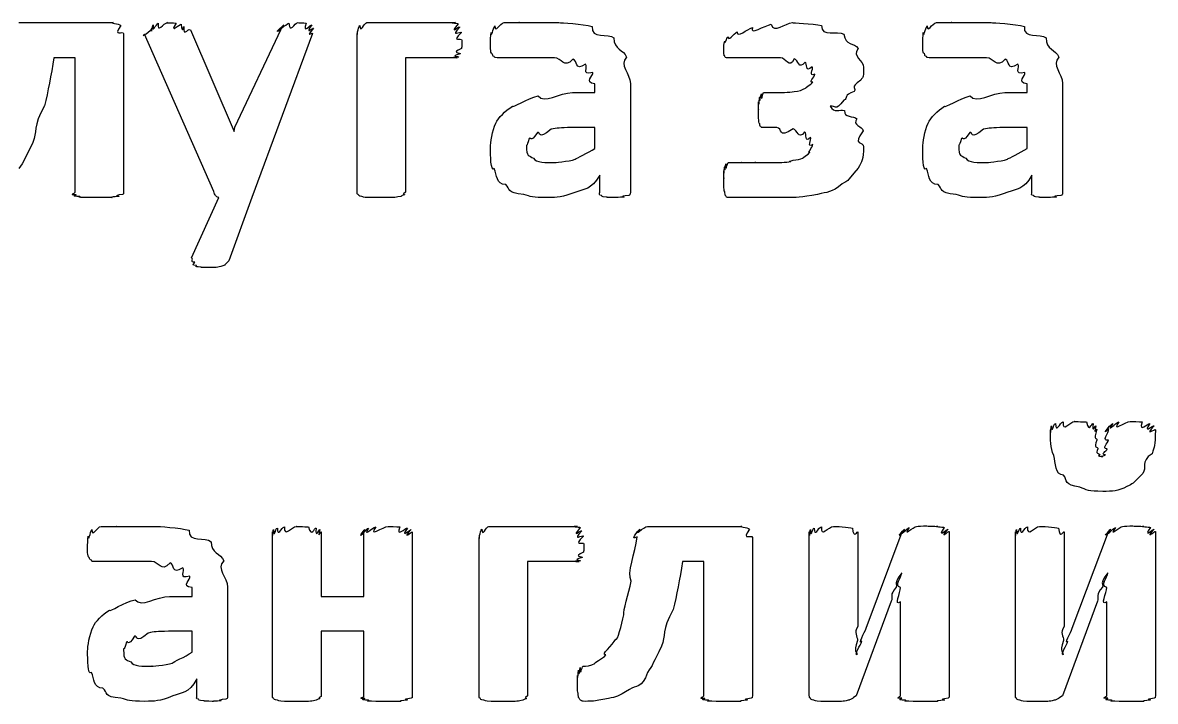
# Model space of a CAD drawing. Header units: millimetres. Extents: x 25 to 190, y 204 to 253.
# Drawn here: x 69.47 to 80.9, y 234.99 to 241.83 of the extents above; entities that cross this region are included whole.
import ezdxf

# ---------------------------------------------------------------- set-up
doc = ezdxf.new("R2010")
doc.units = ezdxf.units.MM
doc.layers.get('0').update_dxf_attribs({"linetype": 'CONTINUOUS'})

msp = doc.modelspace()

# ---------------------------------------------------------------- linework, layer by layer
at = {"color": 0}
for p, q in [((69.4323, 241.829), (70.3862, 241.829)), ((72.9439, 241.829), (73.8367, 241.829)), ((70.4906, 241.719), (70.4906, 240.12)), ((71.4015, 240.126), (70.7016, 241.713)), ((71.1648, 241.758), (71.6058, 240.732)), ((71.6111, 240.776), (72.0796, 241.763)), ((72.3939, 241.719), (71.7822, 240.065)), ((72.8444, 240.12), (72.8444, 241.719)), ((73.9027, 241.653), (73.9027, 241.653)), ((70.0003, 241.476), (69.7851, 241.476)), ((70.0003, 240.12), (70.0003, 241.476)), ((73.8533, 241.476), (73.3351, 241.476)), ((73.3351, 241.476), (73.3351, 240.12)), ((75.2436, 241.124), (75.2436, 241.212)), ((75.602, 241.217), (75.602, 240.12)), ((79.6036, 241.124), (79.6036, 241.212)), ((79.962, 241.217), (79.962, 240.12)), ((75.0175, 241.124), (75.2436, 241.124)), ((76.9454, 241.124), (77.0943, 241.124)), ((79.3778, 241.124), (79.6036, 241.124)), ((77.6235, 240.986), (77.6182, 240.986)), ((71.6058, 240.732), (71.6111, 240.776)), ((75.2436, 240.771), (75.0066, 240.771)), ((75.2436, 240.561), (75.2436, 240.771)), ((77.0777, 240.771), (76.9401, 240.771)), ((79.6036, 240.771), (79.3669, 240.771)), ((79.6036, 240.561), (79.6036, 240.771)), ((77.9544, 240.578), (77.9544, 240.578)), ((75.2934, 240.12), (75.2934, 240.291)), ((79.6533, 240.12), (79.6533, 240.291)), ((71.1757, 239.459), (71.4513, 240.065)), ((71.7822, 240.065), (71.5504, 239.426)), ((80.8976, 237.725), (80.8976, 237.725)), ((74.1743, 236.75), (75.0672, 236.75)), ((75.7742, 236.75), (76.7278, 236.75)), ((71.9914, 235.041), (71.9914, 236.694)), ((72.4821, 236.694), (72.4821, 236.044)), ((72.9121, 236.044), (72.9121, 236.694)), ((73.4025, 236.694), (73.4025, 235.041)), ((74.0752, 235.041), (74.0752, 236.639)), ((76.8325, 236.639), (76.8325, 235.041)), ((77.4072, 235.041), (77.4072, 236.694)), ((77.8979, 236.694), (77.8979, 235.741)), ((77.9805, 235.724), (78.3442, 236.694)), ((78.8183, 236.7), (78.8183, 235.041)), ((79.4865, 235.041), (79.4865, 236.694)), ((79.9772, 236.694), (79.9772, 235.741)), ((80.0597, 235.724), (80.4238, 236.694)), ((80.8976, 236.7), (80.8976, 235.041)), ((75.1336, 236.573), (75.1336, 236.573)), ((75.0838, 236.397), (74.5656, 236.397)), ((74.5656, 236.397), (74.5656, 235.041)), ((76.3418, 236.397), (76.127, 236.397)), ((76.3418, 235.041), (76.3418, 236.397)), ((71.18, 236.044), (71.18, 236.133)), ((71.538, 236.138), (71.538, 235.041)), ((70.9538, 236.044), (71.18, 236.044)), ((72.4821, 236.044), (72.9121, 236.044)), ((78.2341, 235.995), (77.8813, 235.041)), ((78.3276, 235.041), (78.3276, 235.989)), ((80.3134, 235.995), (79.9606, 235.041)), ((80.4072, 235.041), (80.4072, 235.989)), ((71.18, 235.692), (70.9429, 235.692)), ((71.18, 235.482), (71.18, 235.692)), ((72.9121, 235.692), (72.4821, 235.692)), ((72.4821, 235.692), (72.4821, 235.035)), ((72.9121, 235.035), (72.9121, 235.692)), ((71.2294, 235.041), (71.2294, 235.212))]:
    msp.add_line(p, q, dxfattribs=at)
for points in [[(70.3862, 241.829), (70.3365, 241.829), (70.4441, 241.82), (70.4631, 241.802)], [(70.4631, 241.802), (70.3721, 241.675), (70.4906, 241.755), (70.4906, 241.719)], [(70.7016, 241.713), (70.6395, 241.66), (70.7789, 241.759), (70.7789, 241.774)], [(70.7789, 241.774), (70.7566, 241.689), (70.7817, 241.799), (70.7898, 241.807)], [(70.7898, 241.807), (70.7746, 241.704), (70.8173, 241.82), (70.8395, 241.824)], [(70.8395, 241.824), (70.823, 241.711), (70.896, 241.829), (70.933, 241.829)], [(70.933, 241.829), (70.896, 241.829), (70.9993, 241.826), (71.0212, 241.824)], [(71.0212, 241.824), (70.9401, 241.708), (71.06, 241.82), (71.071, 241.813)], [(71.071, 241.813), (71.0833, 241.697), (71.0942, 241.802), (71.0985, 241.791)], [(71.0985, 241.791), (71.0942, 241.677), (71.1274, 241.771), (71.1648, 241.758)], [(72.0796, 241.763), (71.9832, 241.693), (72.0961, 241.803), (72.1071, 241.807)], [(72.1071, 241.807), (72.0051, 241.704), (72.1349, 241.82), (72.1568, 241.824)], [(72.1568, 241.824), (72.1678, 241.711), (72.2094, 241.829), (72.2507, 241.829)], [(72.2507, 241.829), (72.2408, 241.829), (72.3113, 241.826), (72.3332, 241.824)], [(72.3332, 241.824), (72.2891, 241.704), (72.3773, 241.814), (72.3882, 241.807)], [(72.3882, 241.807), (72.3113, 241.689), (72.4048, 241.788), (72.4048, 241.774)], [(72.4048, 241.774), (72.3113, 241.66), (72.4006, 241.741), (72.3939, 241.719)], [(72.8444, 241.719), (72.8444, 241.675), (72.8528, 241.782), (72.8719, 241.802)], [(72.8719, 241.802), (72.8804, 241.711), (72.9135, 241.829), (72.9439, 241.829)], [(73.8367, 241.829), (73.7514, 241.829), (73.8558, 241.825), (73.8643, 241.818)], [(73.8643, 241.818), (73.7665, 241.697), (73.8766, 241.799), (73.8808, 241.785)], [(73.8808, 241.785), (73.7775, 241.667), (73.8932, 241.752), (73.8974, 241.73)], [(74.1962, 241.73), (74.2019, 241.667), (74.2156, 241.774), (74.235, 241.796)], [(74.235, 241.796), (74.2379, 241.711), (74.2844, 241.829), (74.3285, 241.829)], [(74.3285, 241.829), (74.326, 241.829), (74.4238, 241.829), (74.483, 241.829)], [(74.483, 241.829), (74.4442, 241.829), (74.6044, 241.829), (74.6704, 241.829)], [(74.6704, 241.829), (74.6979, 241.829), (74.8097, 241.829), (74.8799, 241.829)], [(74.8799, 241.829), (74.8993, 241.829), (75.1237, 241.815), (75.2161, 241.791)], [(75.2161, 241.791), (75.2009, 241.66), (75.3816, 241.726), (75.4366, 241.675)], [(76.6808, 241.735), (76.678, 241.667), (76.7761, 241.768), (76.8354, 241.779)], [(76.8354, 241.779), (76.7965, 241.693), (76.9567, 241.804), (77.0227, 241.813)], [(77.0227, 241.813), (77.0502, 241.711), (77.1631, 241.829), (77.2375, 241.829)], [(77.2375, 241.829), (77.2294, 241.829), (77.4418, 241.82), (77.53, 241.802)], [(77.53, 241.802), (77.5243, 241.675), (77.6922, 241.753), (77.7558, 241.713)], [(78.5566, 241.73), (78.5619, 241.667), (78.5756, 241.774), (78.595, 241.796)], [(78.595, 241.796), (78.5978, 241.711), (78.6447, 241.829), (78.6888, 241.829)], [(78.6888, 241.829), (78.686, 241.829), (78.7837, 241.829), (78.843, 241.829)], [(78.843, 241.829), (78.8046, 241.829), (78.9644, 241.829), (79.0303, 241.829)], [(79.0303, 241.829), (79.0582, 241.829), (79.1697, 241.829), (79.2399, 241.829)], [(79.2399, 241.829), (79.2593, 241.829), (79.484, 241.815), (79.5761, 241.791)], [(79.5761, 241.791), (79.5609, 241.66), (79.7415, 241.726), (79.7966, 241.675)], [(73.8974, 241.73), (73.7842, 241.622), (73.9027, 241.682), (73.9027, 241.653)], [(74.1909, 241.631), (74.1909, 241.622), (74.1923, 241.708), (74.1962, 241.73)], [(75.4366, 241.675), (75.4324, 241.556), (75.5371, 241.559), (75.5632, 241.482)], [(76.5542, 241.642), (76.557, 241.604), (76.5722, 241.675), (76.5874, 241.686)], [(76.5874, 241.686), (76.5898, 241.631), (76.6367, 241.716), (76.6808, 241.735)], [(77.7558, 241.713), (77.7667, 241.598), (77.8662, 241.628), (77.899, 241.57)], [(78.5509, 241.631), (78.5509, 241.622), (78.5523, 241.708), (78.5566, 241.73)], [(79.7966, 241.675), (79.7927, 241.556), (79.8971, 241.559), (79.9236, 241.482)], [(73.8974, 241.57), (73.7817, 241.516), (73.8932, 241.529), (73.8861, 241.515)], [(73.9027, 241.653), (73.9027, 241.56), (73.8999, 241.592), (73.8974, 241.57)], [(74.1909, 241.565), (74.1909, 241.556), (74.1909, 241.609), (74.1909, 241.631)], [(74.2075, 241.515), (74.1938, 241.516), (74.1938, 241.545), (74.1909, 241.565)], [(76.5433, 241.57), (76.5433, 241.567), (76.5457, 241.622), (76.5542, 241.642)], [(76.5433, 241.52), (76.5433, 241.52), (76.5433, 241.551), (76.5433, 241.57)], [(77.899, 241.57), (77.8358, 241.483), (77.9544, 241.45), (77.9544, 241.377)], [(78.5509, 241.565), (78.5509, 241.556), (78.5509, 241.609), (78.5509, 241.631)], [(78.5675, 241.515), (78.5537, 241.516), (78.5537, 241.545), (78.5509, 241.565)], [(69.7851, 241.476), (69.759, 241.296), (69.7272, 241.135), (69.6916, 240.991)], [(73.8699, 241.482), (73.7595, 241.476), (73.86, 241.476), (73.8533, 241.476)], [(73.8861, 241.515), (73.7704, 241.487), (73.8766, 241.489), (73.8699, 241.482)], [(74.2294, 241.487), (74.2086, 241.49), (74.2142, 241.504), (74.2075, 241.515)], [(74.2569, 241.476), (74.2237, 241.476), (74.2364, 241.479), (74.2294, 241.487)], [(74.3285, 241.476), (74.2488, 241.476), (74.2707, 241.476), (74.2569, 241.476)], [(74.4499, 241.476), (74.3148, 241.476), (74.3617, 241.476), (74.3285, 241.476)], [(74.6153, 241.476), (74.5285, 241.476), (74.4968, 241.476), (74.4499, 241.476)], [(74.8358, 241.476), (74.6566, 241.476), (74.6813, 241.476), (74.6153, 241.476)], [(75.0231, 241.46), (74.9293, 241.358), (74.9088, 241.476), (74.8358, 241.476)], [(75.1498, 241.41), (75.0316, 241.336), (75.0743, 241.449), (75.0231, 241.46)], [(75.5632, 241.482), (75.4835, 241.402), (75.602, 241.317), (75.602, 241.217)], [(76.5542, 241.493), (76.5457, 241.494), (76.5457, 241.51), (76.5433, 241.52)], [(76.5708, 241.476), (76.5542, 241.479), (76.557, 241.485), (76.5542, 241.493)], [(76.5874, 241.476), (76.5679, 241.476), (76.5775, 241.476), (76.5708, 241.476)], [(76.648, 241.476), (76.5831, 241.476), (76.5983, 241.476), (76.5874, 241.476)], [(76.7524, 241.476), (76.6424, 241.476), (76.677, 241.476), (76.648, 241.476)], [(76.907, 241.476), (76.8435, 241.476), (76.7965, 241.476), (76.7524, 241.476)], [(77.1165, 241.476), (76.9648, 241.476), (76.9691, 241.476), (76.907, 241.476)], [(77.2541, 241.465), (77.2114, 241.358), (77.1673, 241.476), (77.1165, 241.476)], [(77.3645, 241.432), (77.2954, 241.344), (77.2982, 241.457), (77.2541, 241.465)], [(77.4361, 241.383), (77.3546, 241.318), (77.3934, 241.421), (77.3645, 241.432)], [(78.5894, 241.487), (78.5689, 241.49), (78.5742, 241.504), (78.5675, 241.515)], [(78.6172, 241.476), (78.5841, 241.476), (78.5964, 241.479), (78.5894, 241.487)], [(78.6888, 241.476), (78.6088, 241.476), (78.631, 241.476), (78.6172, 241.476)], [(78.8098, 241.476), (78.6751, 241.476), (78.7217, 241.476), (78.6888, 241.476)], [(78.9753, 241.476), (78.8885, 241.476), (78.8568, 241.476), (78.8098, 241.476)], [(79.1958, 241.476), (79.0166, 241.476), (79.0416, 241.476), (78.9753, 241.476)], [(79.3831, 241.46), (79.2896, 241.358), (79.2688, 241.476), (79.1958, 241.476)], [(79.5101, 241.41), (79.3916, 241.336), (79.4343, 241.449), (79.3831, 241.46)], [(79.9236, 241.482), (79.8435, 241.402), (79.962, 241.317), (79.962, 241.217)], [(75.2217, 241.328), (75.0976, 241.292), (75.1829, 241.388), (75.1498, 241.41)], [(75.2436, 241.212), (75.1279, 241.226), (75.2355, 241.294), (75.2217, 241.328)], [(77.4637, 241.311), (77.392, 241.278), (77.4541, 241.363), (77.4361, 241.383)], [(77.9544, 241.377), (77.9544, 241.248), (77.9445, 241.29), (77.9268, 241.25)], [(79.5817, 241.328), (79.4575, 241.292), (79.5433, 241.388), (79.5101, 241.41)], [(79.6036, 241.212), (79.4879, 241.226), (79.5955, 241.294), (79.5817, 241.328)], [(77.3698, 241.168), (77.3617, 241.171), (77.4266, 241.206), (77.4418, 241.228)], [(77.4418, 241.228), (77.392, 241.219), (77.4637, 241.281), (77.4637, 241.311)], [(77.9268, 241.25), (77.8027, 241.168), (77.8895, 241.171), (77.8605, 241.135)], [(74.4114, 240.986), (74.4072, 240.961), (74.567, 241.069), (74.6704, 241.09)], [(74.6704, 241.09), (74.731, 241.005), (74.888, 241.124), (75.0175, 241.124)], [(76.907, 241.08), (76.907, 240.991), (76.9151, 241.104), (76.9235, 241.113)], [(76.9235, 241.113), (76.9207, 241.005), (76.9373, 241.124), (76.9454, 241.124)], [(77.0943, 241.124), (77.0901, 241.124), (77.21, 241.126), (77.2541, 241.135)], [(77.2541, 241.135), (77.2996, 241.137), (77.3395, 241.153), (77.3698, 241.168)], [(77.8605, 241.135), (77.7476, 241.098), (77.7998, 241.071), (77.7558, 241.046)], [(78.7714, 240.986), (78.7672, 240.961), (78.927, 241.069), (79.0303, 241.09)], [(79.0303, 241.09), (79.091, 241.005), (79.2484, 241.124), (79.3778, 241.124)], [(69.6916, 240.991), (69.5717, 240.778), (69.62, 240.728), (69.5759, 240.622)], [(74.246, 240.815), (74.2678, 240.87), (74.3409, 240.942), (74.4114, 240.986)], [(76.896, 241.03), (76.8985, 240.965), (76.9027, 241.069), (76.907, 241.08)], [(76.896, 240.953), (76.896, 240.921), (76.896, 241.008), (76.896, 241.03)], [(77.6182, 240.986), (77.6594, 240.906), (77.7131, 240.964), (77.7614, 240.942)], [(77.7558, 241.046), (77.6633, 240.928), (77.6704, 240.999), (77.6235, 240.986)], [(78.6059, 240.815), (78.6282, 240.87), (78.7012, 240.942), (78.7714, 240.986)], [(76.896, 240.865), (76.896, 240.859), (76.896, 240.92), (76.896, 240.953)], [(76.907, 240.809), (76.8985, 240.811), (76.8985, 240.842), (76.896, 240.865)], [(77.7614, 240.942), (77.7558, 240.866), (77.851, 240.895), (77.888, 240.859)], [(74.1909, 240.573), (74.1909, 240.612), (74.2086, 240.745), (74.246, 240.815)], [(74.8026, 240.754), (74.6608, 240.634), (74.7007, 240.735), (74.6647, 240.721)], [(75.0066, 240.771), (74.8923, 240.771), (74.8605, 240.765), (74.8026, 240.754)], [(76.9179, 240.782), (76.907, 240.785), (76.9098, 240.798), (76.907, 240.809)], [(76.9401, 240.771), (76.9179, 240.771), (76.925, 240.774), (76.9179, 240.782)], [(77.2432, 240.76), (77.0834, 240.652), (77.144, 240.771), (77.0777, 240.771)], [(77.3589, 240.727), (77.2929, 240.639), (77.2901, 240.751), (77.2432, 240.76)], [(77.888, 240.859), (77.833, 240.796), (77.9487, 240.785), (77.9487, 240.738)], [(78.5509, 240.573), (78.5509, 240.612), (78.5689, 240.745), (78.6059, 240.815)], [(79.1626, 240.754), (79.0208, 240.634), (79.0607, 240.735), (79.025, 240.721)], [(79.3669, 240.771), (79.2522, 240.771), (79.2208, 240.765), (79.1626, 240.754)], [(74.5822, 240.661), (74.5504, 240.557), (74.5546, 240.612), (74.5546, 240.584)], [(74.6647, 240.721), (74.5878, 240.605), (74.6002, 240.685), (74.5822, 240.661)], [(77.4196, 240.672), (77.3508, 240.608), (77.3878, 240.712), (77.3589, 240.727)], [(77.4418, 240.6), (77.3769, 240.564), (77.4333, 240.649), (77.4196, 240.672)], [(77.9487, 240.738), (77.8358, 240.584), (77.9544, 240.636), (77.9544, 240.578)], [(78.9421, 240.661), (78.9107, 240.557), (78.9146, 240.612), (78.9146, 240.584)], [(79.025, 240.721), (78.9478, 240.605), (78.9601, 240.685), (78.9421, 240.661)], [(69.5759, 240.622), (69.4877, 240.451), (69.4877, 240.43), (69.4323, 240.357)], [(74.2294, 240.357), (74.1909, 240.322), (74.1909, 240.491), (74.1909, 240.573)], [(74.5546, 240.584), (74.5504, 240.476), (74.5779, 240.491), (74.6263, 240.462)], [(75.0454, 240.451), (75.0577, 240.465), (75.1734, 240.513), (75.2436, 240.561)], [(77.337, 240.462), (77.3395, 240.465), (77.3949, 240.501), (77.4139, 240.523)], [(77.4139, 240.523), (77.3769, 240.509), (77.4418, 240.57), (77.4418, 240.6)], [(77.9544, 240.578), (77.9544, 240.447), (77.935, 240.429), (77.899, 240.363)], [(78.5894, 240.357), (78.5509, 240.322), (78.5509, 240.491), (78.5509, 240.573)], [(78.9146, 240.584), (78.9107, 240.476), (78.9383, 240.491), (78.9862, 240.462)], [(79.4053, 240.451), (79.4177, 240.465), (79.5334, 240.513), (79.6036, 240.561)], [(74.6263, 240.462), (74.6495, 240.418), (74.749, 240.418), (74.8411, 240.418)], [(74.8411, 240.418), (74.815, 240.418), (74.9819, 240.429), (75.0454, 240.451)], [(76.5542, 240.38), (76.5542, 240.289), (76.5609, 240.403), (76.5651, 240.407)], [(76.5651, 240.407), (76.5651, 240.3), (76.5789, 240.418), (76.5874, 240.418)], [(76.5874, 240.418), (76.5831, 240.418), (76.6149, 240.418), (76.6367, 240.418)], [(76.6367, 240.418), (76.6272, 240.418), (76.6879, 240.418), (76.7249, 240.418)], [(76.7249, 240.418), (76.7045, 240.418), (76.8131, 240.418), (76.8685, 240.418)], [(76.8685, 240.418), (76.8145, 240.418), (76.9909, 240.418), (77.0724, 240.418)], [(77.0724, 240.418), (77.0682, 240.418), (77.1772, 240.421), (77.2213, 240.429)], [(77.2213, 240.429), (77.1606, 240.432), (77.3067, 240.447), (77.337, 240.462)], [(78.9862, 240.462), (79.0099, 240.418), (79.109, 240.418), (79.2014, 240.418)], [(79.2014, 240.418), (79.1753, 240.418), (79.3418, 240.429), (79.4053, 240.451)], [(74.3451, 240.198), (74.246, 240.198), (74.2583, 240.294), (74.2294, 240.357)], [(75.2934, 240.291), (75.2052, 240.138), (75.1388, 240.156), (75.0507, 240.12)], [(76.5433, 240.336), (76.5457, 240.264), (76.55, 240.368), (76.5542, 240.38)], [(76.5433, 240.264), (76.5433, 240.226), (76.5433, 240.316), (76.5433, 240.336)], [(77.899, 240.363), (77.7628, 240.2), (77.8083, 240.247), (77.7392, 240.203)], [(78.7054, 240.198), (78.6059, 240.198), (78.6183, 240.294), (78.5894, 240.357)], [(79.6533, 240.291), (79.5651, 240.138), (79.4992, 240.156), (79.411, 240.12)], [(74.5271, 240.098), (74.3451, 240.109), (74.3962, 240.153), (74.3451, 240.198)], [(76.5433, 240.187), (76.5433, 240.167), (76.5433, 240.234), (76.5433, 240.264)], [(76.5542, 240.126), (76.5457, 240.123), (76.5457, 240.164), (76.5433, 240.187)], [(77.7392, 240.203), (77.6263, 240.112), (77.5903, 240.123), (77.4912, 240.098)], [(78.8871, 240.098), (78.7054, 240.109), (78.7562, 240.153), (78.7054, 240.198)], [(70.0112, 240.093), (69.9287, 240.09), (70.0003, 240.109), (70.0003, 240.12)], [(70.0497, 240.076), (69.9424, 240.079), (70.0183, 240.089), (70.0112, 240.093)], [(70.1269, 240.065), (69.9795, 240.068), (70.0677, 240.072), (70.0497, 240.076)], [(70.2483, 240.065), (70.1629, 240.065), (70.1601, 240.065), (70.1269, 240.065)], [(70.364, 240.065), (70.2592, 240.065), (70.2952, 240.065), (70.2483, 240.065)], [(70.4413, 240.076), (70.3213, 240.068), (70.3972, 240.068), (70.364, 240.065)], [(70.4797, 240.098), (70.3584, 240.079), (70.4592, 240.083), (70.4413, 240.076)], [(70.4906, 240.12), (70.4906, 240.094), (70.4868, 240.105), (70.4797, 240.098)], [(71.4181, 240.087), (71.41, 240.09), (71.4043, 240.111), (71.4015, 240.126)], [(71.4513, 240.065), (71.4294, 240.068), (71.4294, 240.076), (71.4181, 240.087)], [(72.8557, 240.098), (72.8444, 240.094), (72.8444, 240.112), (72.8444, 240.12)], [(72.8941, 240.076), (72.8581, 240.079), (72.8624, 240.09), (72.8557, 240.098)], [(72.9657, 240.065), (72.8955, 240.068), (72.9121, 240.072), (72.8941, 240.076)], [(73.0871, 240.065), (72.9576, 240.065), (72.9989, 240.065), (72.9657, 240.065)], [(73.2084, 240.065), (73.1753, 240.065), (73.1379, 240.065), (73.0871, 240.065)], [(73.2854, 240.076), (73.2374, 240.068), (73.2413, 240.068), (73.2084, 240.065)], [(73.3242, 240.093), (73.2744, 240.079), (73.3033, 240.083), (73.2854, 240.076)], [(73.3351, 240.12), (73.2882, 240.09), (73.3309, 240.1), (73.3242, 240.093)], [(74.7695, 240.065), (74.6054, 240.065), (74.6002, 240.076), (74.5271, 240.098)], [(75.0507, 240.12), (74.9102, 240.065), (74.869, 240.065), (74.7695, 240.065)], [(75.3099, 240.087), (75.2782, 240.087), (75.2934, 240.105), (75.2934, 240.12)], [(75.3593, 240.071), (75.3001, 240.072), (75.3209, 240.079), (75.3099, 240.087)], [(75.4475, 240.065), (75.3442, 240.065), (75.3816, 240.067), (75.3593, 240.071)], [(75.5357, 240.071), (75.4214, 240.065), (75.4874, 240.065), (75.4475, 240.065)], [(75.5855, 240.087), (75.4613, 240.072), (75.5579, 240.073), (75.5357, 240.071)], [(75.602, 240.12), (75.602, 240.087), (75.5964, 240.094), (75.5855, 240.087)], [(76.5651, 240.082), (76.5542, 240.09), (76.557, 240.111), (76.5542, 240.126)], [(76.5983, 240.065), (76.5651, 240.065), (76.5722, 240.071), (76.5651, 240.082)], [(76.6699, 240.065), (76.5941, 240.065), (76.612, 240.065), (76.5983, 240.065)], [(76.7965, 240.065), (76.6643, 240.065), (76.7059, 240.065), (76.6699, 240.065)], [(76.962, 240.065), (76.8809, 240.065), (76.8477, 240.065), (76.7965, 240.065)], [(77.1606, 240.065), (77.0019, 240.065), (77.0241, 240.065), (76.962, 240.065)], [(77.4912, 240.098), (77.3148, 240.065), (77.2844, 240.065), (77.1606, 240.065)], [(79.1298, 240.065), (78.9658, 240.065), (78.9601, 240.076), (78.8871, 240.098)], [(79.411, 240.12), (79.2702, 240.065), (79.2289, 240.065), (79.1298, 240.065)], [(79.6699, 240.087), (79.6382, 240.087), (79.6533, 240.105), (79.6533, 240.12)], [(79.7197, 240.071), (79.6604, 240.072), (79.6809, 240.079), (79.6699, 240.087)], [(79.8079, 240.065), (79.7045, 240.065), (79.7415, 240.067), (79.7197, 240.071)], [(79.8961, 240.071), (79.7814, 240.065), (79.8477, 240.065), (79.8079, 240.065)], [(79.9454, 240.087), (79.8216, 240.072), (79.9179, 240.073), (79.8961, 240.071)], [(79.962, 240.12), (79.962, 240.087), (79.9564, 240.094), (79.9454, 240.087)], [(71.2089, 239.415), (71.1606, 239.408), (71.1976, 239.441), (71.1757, 239.459)], [(71.2251, 239.382), (71.1606, 239.382), (71.2089, 239.401), (71.2089, 239.415)], [(71.2692, 239.365), (71.1824, 239.368), (71.2364, 239.375), (71.2251, 239.382)], [(71.4897, 239.376), (71.4361, 239.36), (71.4142, 239.36), (71.3521, 239.36)], [(71.5504, 239.426), (71.4982, 239.382), (71.5229, 239.387), (71.4897, 239.376)], [(71.3521, 239.36), (71.2227, 239.36), (71.2914, 239.363), (71.2692, 239.365)], [(79.8505, 237.764), (79.853, 237.672), (79.8696, 237.782), (79.889, 237.786)], [(79.889, 237.786), (79.8946, 237.683), (79.9359, 237.798), (79.9663, 237.803)], [(79.9663, 237.803), (79.9564, 237.69), (80.0379, 237.808), (80.082, 237.808)], [(80.082, 237.808), (80.0516, 237.808), (80.173, 237.805), (80.2033, 237.803)], [(80.2033, 237.803), (80.228, 237.683), (80.2541, 237.793), (80.2693, 237.786)], [(80.2693, 237.786), (80.2584, 237.672), (80.2929, 237.775), (80.2968, 237.764)], [(80.4347, 237.764), (80.3603, 237.672), (80.4527, 237.782), (80.4679, 237.786)], [(80.4679, 237.786), (80.3906, 237.683), (80.5021, 237.798), (80.5286, 237.803)], [(80.5286, 237.803), (80.4457, 237.69), (80.596, 237.808), (80.6443, 237.808)], [(80.6443, 237.808), (80.6619, 237.808), (80.735, 237.805), (80.7653, 237.803)], [(80.7653, 237.803), (80.724, 237.683), (80.8232, 237.793), (80.8426, 237.786)], [(80.8426, 237.786), (80.7653, 237.672), (80.8785, 237.775), (80.8867, 237.764)], [(79.8393, 237.725), (79.8393, 237.649), (79.8421, 237.753), (79.8505, 237.764)], [(79.8724, 237.466), (79.8393, 237.539), (79.8393, 237.629), (79.8393, 237.725)], [(80.2968, 237.764), (80.2693, 237.654), (80.3081, 237.745), (80.3081, 237.731)], [(80.3081, 237.731), (80.2693, 237.599), (80.3081, 237.654), (80.3081, 237.621)], [(80.4291, 237.736), (80.3494, 237.654), (80.4305, 237.756), (80.4347, 237.764)], [(80.4238, 237.621), (80.3494, 237.601), (80.4291, 237.695), (80.4291, 237.736)], [(80.8867, 237.764), (80.7791, 237.649), (80.8976, 237.739), (80.8976, 237.725)], [(80.8976, 237.725), (80.8976, 237.55), (80.8867, 237.56), (80.8648, 237.483)], [(80.3081, 237.621), (80.2721, 237.532), (80.3148, 237.557), (80.319, 237.532)], [(80.4125, 237.532), (80.3465, 237.532), (80.4238, 237.588), (80.4238, 237.621)], [(79.9715, 237.268), (79.8834, 237.268), (79.8946, 237.389), (79.8724, 237.466)], [(80.319, 237.532), (80.2831, 237.48), (80.3328, 237.486), (80.3409, 237.472)], [(80.3409, 237.472), (80.2982, 237.455), (80.3575, 237.455), (80.3684, 237.455)], [(80.3684, 237.455), (80.3204, 237.455), (80.3878, 237.461), (80.3963, 237.472)], [(80.3963, 237.472), (80.3356, 237.48), (80.4086, 237.506), (80.4125, 237.532)], [(80.8648, 237.483), (80.7392, 237.4), (80.815, 237.342), (80.7709, 237.284)], [(80.137, 237.147), (79.9715, 237.161), (80.0156, 237.216), (79.9715, 237.268)], [(80.7709, 237.284), (80.6552, 237.169), (80.6771, 237.185), (80.6111, 237.152)], [(80.3684, 237.103), (80.221, 237.103), (80.2033, 237.116), (80.137, 237.147)], [(80.6111, 237.152), (80.5229, 237.103), (80.4637, 237.103), (80.3684, 237.103)], [(70.171, 236.717), (70.1739, 236.631), (70.2208, 236.75), (70.2649, 236.75)], [(70.2649, 236.75), (70.262, 236.75), (70.3598, 236.75), (70.419, 236.75)], [(70.419, 236.75), (70.3806, 236.75), (70.5404, 236.75), (70.6067, 236.75)], [(70.6067, 236.75), (70.6342, 236.75), (70.7457, 236.75), (70.8159, 236.75)], [(70.8159, 236.75), (70.8353, 236.75), (71.06, 236.736), (71.1521, 236.711)], [(72.1127, 236.744), (72.1046, 236.631), (72.1857, 236.75), (72.2341, 236.75)], [(72.2341, 236.75), (72.2037, 236.75), (72.3251, 236.747), (72.3554, 236.744)], [(73.0331, 236.744), (72.9534, 236.631), (73.1075, 236.75), (73.1601, 236.75)], [(73.1601, 236.75), (73.1711, 236.75), (73.2455, 236.747), (73.2758, 236.744)], [(74.1027, 236.722), (74.1109, 236.631), (74.144, 236.75), (74.1743, 236.75)], [(75.0672, 236.75), (74.9819, 236.75), (75.0866, 236.746), (75.0947, 236.739)], [(75.6969, 236.722), (75.6225, 236.631), (75.741, 236.75), (75.7742, 236.75)], [(76.7278, 236.75), (76.678, 236.75), (76.7856, 236.74), (76.805, 236.722)], [(77.5286, 236.744), (77.5201, 236.631), (77.6016, 236.75), (77.6496, 236.75)], [(77.6496, 236.75), (77.6633, 236.75), (77.8097, 236.744), (77.8425, 236.733)], [(78.4158, 236.739), (78.3361, 236.631), (78.4613, 236.75), (78.4874, 236.75)], [(78.4874, 236.75), (78.5054, 236.752), (78.5481, 236.755), (78.5922, 236.755)], [(78.5922, 236.755), (78.5936, 236.752), (78.6723, 236.752), (78.7026, 236.75)], [(78.7026, 236.75), (78.6529, 236.75), (78.7534, 236.746), (78.7686, 236.739)], [(79.6078, 236.744), (79.5997, 236.631), (79.6809, 236.75), (79.7292, 236.75)], [(79.7292, 236.75), (79.7429, 236.75), (79.889, 236.744), (79.9222, 236.733)], [(80.4954, 236.739), (80.4153, 236.631), (80.5409, 236.75), (80.567, 236.75)], [(80.567, 236.75), (80.585, 236.752), (80.6277, 236.755), (80.6718, 236.755)], [(80.6718, 236.755), (80.6732, 236.752), (80.7515, 236.752), (80.7819, 236.75)], [(80.7819, 236.75), (80.7325, 236.75), (80.833, 236.746), (80.8482, 236.739)], [(70.1269, 236.551), (70.1269, 236.543), (70.1283, 236.629), (70.1326, 236.65)], [(70.1326, 236.65), (70.1379, 236.587), (70.1516, 236.694), (70.171, 236.717)], [(71.1521, 236.711), (71.1369, 236.58), (71.3176, 236.647), (71.3726, 236.595)], [(71.9914, 236.694), (71.9914, 236.602), (71.9942, 236.708), (72.0027, 236.717)], [(72.0027, 236.717), (72.0051, 236.618), (72.0217, 236.729), (72.0411, 236.733)], [(72.0411, 236.733), (72.0425, 236.629), (72.0824, 236.744), (72.1127, 236.744)], [(72.3554, 236.744), (72.3844, 236.629), (72.4133, 236.74), (72.4323, 236.733)], [(72.4323, 236.733), (72.4214, 236.618), (72.4627, 236.723), (72.4711, 236.717)], [(72.4711, 236.717), (72.4352, 236.606), (72.4821, 236.706), (72.4821, 236.694)], [(72.9121, 236.694), (72.8405, 236.606), (72.9149, 236.712), (72.923, 236.717)], [(72.923, 236.717), (72.8543, 236.618), (72.9425, 236.729), (72.9615, 236.733)], [(72.9615, 236.733), (72.8913, 236.629), (73.0031, 236.744), (73.0331, 236.744)], [(73.2758, 236.744), (73.2331, 236.629), (73.3337, 236.74), (73.3531, 236.733)], [(73.3531, 236.733), (73.2702, 236.618), (73.3834, 236.723), (73.3915, 236.717)], [(73.3915, 236.717), (73.2839, 236.602), (73.4025, 236.702), (73.4025, 236.694)], [(74.0752, 236.639), (74.0752, 236.595), (74.0833, 236.703), (74.1027, 236.722)], [(75.0947, 236.739), (74.997, 236.618), (75.1071, 236.72), (75.1113, 236.706)], [(75.1113, 236.706), (75.008, 236.587), (75.1237, 236.673), (75.1279, 236.65)], [(75.1279, 236.65), (75.015, 236.543), (75.1336, 236.602), (75.1336, 236.573)], [(75.6087, 236.198), (75.5675, 236.279), (75.65, 236.48), (75.6694, 236.645)], [(75.6694, 236.645), (75.5897, 236.598), (75.6818, 236.707), (75.6969, 236.722)], [(76.805, 236.722), (76.714, 236.595), (76.8325, 236.675), (76.8325, 236.639)], [(77.4072, 236.694), (77.4072, 236.602), (77.41, 236.708), (77.4181, 236.717)], [(77.4181, 236.717), (77.421, 236.618), (77.4375, 236.729), (77.4569, 236.733)], [(77.4569, 236.733), (77.458, 236.629), (77.4982, 236.744), (77.5286, 236.744)], [(77.8425, 236.733), (77.851, 236.613), (77.8979, 236.712), (77.8979, 236.694)], [(78.3442, 236.694), (78.2697, 236.606), (78.3551, 236.714), (78.3664, 236.722)], [(78.3664, 236.722), (78.2959, 236.62), (78.3967, 236.735), (78.4158, 236.739)], [(78.7686, 236.739), (78.686, 236.62), (78.7989, 236.729), (78.8074, 236.722)], [(78.8074, 236.722), (78.6998, 236.606), (78.8183, 236.707), (78.8183, 236.7)], [(79.4865, 236.694), (79.4865, 236.602), (79.4893, 236.708), (79.4978, 236.717)], [(79.4978, 236.717), (79.5002, 236.618), (79.5168, 236.729), (79.5362, 236.733)], [(79.5362, 236.733), (79.5376, 236.629), (79.5775, 236.744), (79.6078, 236.744)], [(79.9222, 236.733), (79.9303, 236.613), (79.9772, 236.712), (79.9772, 236.694)], [(80.4238, 236.694), (80.3494, 236.606), (80.4347, 236.714), (80.4457, 236.722)], [(80.4457, 236.722), (80.3755, 236.62), (80.476, 236.735), (80.4954, 236.739)], [(80.8482, 236.739), (80.7653, 236.62), (80.8785, 236.729), (80.8867, 236.722)], [(80.8867, 236.722), (80.7791, 236.606), (80.8976, 236.707), (80.8976, 236.7)], [(70.1269, 236.485), (70.1269, 236.477), (70.1269, 236.529), (70.1269, 236.551)], [(71.3726, 236.595), (71.3687, 236.477), (71.4735, 236.48), (71.4996, 236.402)], [(75.1336, 236.573), (75.1336, 236.481), (75.1307, 236.513), (75.1279, 236.491)], [(70.1435, 236.436), (70.1298, 236.437), (70.1298, 236.466), (70.1269, 236.485)], [(70.1657, 236.408), (70.1449, 236.411), (70.1506, 236.425), (70.1435, 236.436)], [(70.1933, 236.397), (70.1601, 236.397), (70.1724, 236.4), (70.1657, 236.408)], [(75.117, 236.436), (75.0013, 236.408), (75.1071, 236.409), (75.1004, 236.402)], [(75.1279, 236.491), (75.0122, 236.437), (75.1237, 236.449), (75.117, 236.436)], [(70.2649, 236.397), (70.1848, 236.397), (70.207, 236.397), (70.1933, 236.397)], [(70.3862, 236.397), (70.2511, 236.397), (70.298, 236.397), (70.2649, 236.397)], [(70.5513, 236.397), (70.4645, 236.397), (70.4328, 236.397), (70.3862, 236.397)], [(70.7718, 236.397), (70.5926, 236.397), (70.6176, 236.397), (70.5513, 236.397)], [(70.9595, 236.381), (70.8656, 236.279), (70.8448, 236.397), (70.7718, 236.397)], [(71.0861, 236.331), (70.9676, 236.256), (71.0103, 236.369), (70.9595, 236.381)], [(71.1577, 236.248), (71.0336, 236.212), (71.1193, 236.309), (71.0861, 236.331)], [(71.4996, 236.402), (71.4195, 236.323), (71.538, 236.237), (71.538, 236.138)], [(75.1004, 236.402), (74.99, 236.397), (75.0905, 236.397), (75.0838, 236.397)], [(76.127, 236.397), (76.1009, 236.216), (76.0691, 236.055), (76.0331, 235.912)], [(71.18, 236.133), (71.0639, 236.146), (71.1715, 236.215), (71.1577, 236.248)], [(75.5371, 235.857), (75.5234, 235.901), (75.5869, 236.069), (75.6087, 236.198)], [(78.3389, 236.281), (78.2451, 236.154), (78.3015, 236.185), (78.2835, 236.138)], [(78.3276, 236.133), (78.2588, 236.154), (78.3347, 236.233), (78.3389, 236.281)], [(80.4182, 236.281), (80.3243, 236.154), (80.3811, 236.185), (80.3631, 236.138)], [(80.4072, 236.133), (80.3381, 236.154), (80.4139, 236.233), (80.4182, 236.281)], [(78.2835, 236.138), (78.2119, 236.058), (78.2518, 236.041), (78.2341, 235.995)], [(78.3276, 235.989), (78.256, 235.937), (78.3276, 236.084), (78.3276, 236.133)], [(80.3631, 236.138), (80.2915, 236.058), (80.3314, 236.041), (80.3134, 235.995)], [(80.4072, 235.989), (80.3356, 235.937), (80.4072, 236.084), (80.4072, 236.133)], [(70.3474, 235.906), (70.3432, 235.882), (70.5033, 235.989), (70.6067, 236.011)], [(70.6067, 236.011), (70.667, 235.926), (70.8244, 236.044), (70.9538, 236.044)], [(70.182, 235.736), (70.2042, 235.791), (70.2772, 235.862), (70.3474, 235.906)], [(75.4546, 235.614), (75.4726, 235.588), (75.511, 235.76), (75.5371, 235.857)], [(76.0331, 235.912), (75.9135, 235.698), (75.9615, 235.648), (75.9174, 235.543)], [(70.1269, 235.493), (70.1269, 235.533), (70.1449, 235.665), (70.182, 235.736)], [(77.8979, 235.741), (77.851, 235.676), (77.8951, 235.645), (77.8923, 235.598)], [(77.9364, 235.592), (77.8923, 235.551), (77.9653, 235.68), (77.9805, 235.724)], [(79.9772, 235.741), (79.9303, 235.676), (79.9744, 235.645), (79.9715, 235.598)], [(80.0156, 235.592), (79.9715, 235.551), (80.0446, 235.68), (80.0597, 235.724)], [(70.6011, 235.642), (70.5238, 235.526), (70.5362, 235.606), (70.5185, 235.581)], [(70.739, 235.675), (70.5968, 235.555), (70.6367, 235.656), (70.6011, 235.642)], [(70.9429, 235.692), (70.8283, 235.692), (70.7969, 235.686), (70.739, 235.675)], [(75.3551, 235.454), (75.2962, 235.456), (75.4242, 235.548), (75.4546, 235.614)], [(70.1657, 235.278), (70.1269, 235.242), (70.1269, 235.412), (70.1269, 235.493)], [(70.5185, 235.581), (70.4868, 235.478), (70.4906, 235.533), (70.4906, 235.504)], [(70.4906, 235.504), (70.4868, 235.397), (70.5143, 235.412), (70.5626, 235.383)], [(75.9174, 235.543), (75.8292, 235.372), (75.8292, 235.351), (75.7742, 235.278)], [(77.8923, 235.598), (77.8482, 235.463), (77.8895, 235.501), (77.8866, 235.454)], [(77.8866, 235.454), (77.8619, 235.463), (77.9212, 235.548), (77.9364, 235.592)], [(79.9715, 235.598), (79.9274, 235.463), (79.9691, 235.501), (79.9663, 235.454)], [(79.9663, 235.454), (79.9412, 235.463), (80.0005, 235.548), (80.0156, 235.592)], [(70.5626, 235.383), (70.5859, 235.339), (70.685, 235.339), (70.7775, 235.339)], [(70.9814, 235.372), (70.9937, 235.385), (71.1094, 235.434), (71.18, 235.482)], [(75.245, 235.366), (75.2256, 235.374), (75.3223, 235.413), (75.3551, 235.454)], [(70.2815, 235.118), (70.182, 235.118), (70.1947, 235.215), (70.1657, 235.278)], [(70.7775, 235.339), (70.7513, 235.339), (70.9179, 235.35), (70.9814, 235.372)], [(75.0686, 235.245), (75.0715, 235.184), (75.0757, 235.289), (75.0796, 235.3)], [(75.0796, 235.3), (75.0824, 235.209), (75.0919, 235.324), (75.0962, 235.327)], [(75.0962, 235.327), (75.0933, 235.22), (75.1127, 235.339), (75.1237, 235.339)], [(75.1237, 235.339), (75.1487, 235.339), (75.208, 235.347), (75.245, 235.366)], [(75.7742, 235.278), (75.7192, 235.11), (75.6585, 235.151), (75.5922, 235.107)], [(71.2294, 235.212), (71.1412, 235.059), (71.0752, 235.077), (70.987, 235.041)], [(75.0686, 235.157), (75.0686, 235.136), (75.0686, 235.223), (75.0686, 235.245)], [(75.0743, 235.069), (75.0686, 235.063), (75.0686, 235.119), (75.0686, 235.157)], [(70.4631, 235.019), (70.2815, 235.03), (70.3322, 235.074), (70.2815, 235.118)], [(70.987, 235.041), (70.8462, 234.986), (70.805, 234.986), (70.7058, 234.986)], [(71.2459, 235.008), (71.2142, 235.008), (71.2294, 235.026), (71.2294, 235.041)], [(71.538, 235.041), (71.538, 235.008), (71.5328, 235.015), (71.5215, 235.008)], [(72.0027, 235.019), (71.9914, 235.015), (71.9914, 235.033), (71.9914, 235.041)], [(72.4821, 235.035), (72.4352, 235.011), (72.4778, 235.02), (72.4711, 235.013)], [(72.923, 235.013), (72.8405, 235.011), (72.9121, 235.027), (72.9121, 235.035)], [(73.4025, 235.041), (73.4025, 235.015), (73.3986, 235.026), (73.3915, 235.019)], [(74.0862, 235.019), (74.0752, 235.015), (74.0752, 235.033), (74.0752, 235.041)], [(74.5656, 235.041), (74.5187, 235.011), (74.5613, 235.02), (74.5546, 235.013)], [(75.0852, 235.019), (75.0757, 235.019), (75.0768, 235.046), (75.0743, 235.069)], [(75.5922, 235.107), (75.4726, 235.026), (75.4599, 235.035), (75.383, 235.013)], [(76.3531, 235.013), (76.2702, 235.011), (76.3418, 235.03), (76.3418, 235.041)], [(76.8325, 235.041), (76.8325, 235.015), (76.8283, 235.026), (76.8216, 235.019)], [(77.4181, 235.019), (77.4072, 235.015), (77.4072, 235.033), (77.4072, 235.041)], [(77.8813, 235.041), (77.826, 235.011), (77.8538, 235.02), (77.8425, 235.013)], [(78.3389, 235.019), (78.256, 235.015), (78.3276, 235.033), (78.3276, 235.041)], [(78.8183, 235.041), (78.8183, 235.015), (78.8141, 235.026), (78.8074, 235.019)], [(79.4978, 235.019), (79.4865, 235.015), (79.4865, 235.033), (79.4865, 235.041)], [(79.9606, 235.041), (79.9056, 235.011), (79.9331, 235.02), (79.9222, 235.013)], [(80.4182, 235.019), (80.3356, 235.015), (80.4072, 235.033), (80.4072, 235.041)], [(80.8976, 235.041), (80.8976, 235.015), (80.8937, 235.026), (80.8867, 235.019)], [(70.7058, 234.986), (70.5418, 234.986), (70.5362, 234.997), (70.4631, 235.019)], [(71.2957, 234.991), (71.2364, 234.993), (71.2569, 235), (71.2459, 235.008)], [(71.3839, 234.986), (71.2805, 234.986), (71.3176, 234.987), (71.2957, 234.991)], [(71.4721, 234.991), (71.3574, 234.986), (71.4237, 234.986), (71.3839, 234.986)], [(71.5215, 235.008), (71.3976, 234.993), (71.4939, 234.994), (71.4721, 234.991)], [(72.0411, 234.997), (72.0051, 235), (72.0094, 235.011), (72.0027, 235.019)], [(72.1127, 234.986), (72.0425, 234.988), (72.0591, 234.993), (72.0411, 234.997)], [(72.2341, 234.986), (72.1046, 234.986), (72.1459, 234.986), (72.1127, 234.986)], [(72.3554, 234.986), (72.3223, 234.986), (72.2849, 234.986), (72.2341, 234.986)], [(72.4323, 234.997), (72.3844, 234.988), (72.3882, 234.988), (72.3554, 234.986)], [(72.4711, 235.013), (72.4214, 235), (72.4503, 235.004), (72.4323, 234.997)], [(72.9615, 234.997), (72.8543, 235), (72.9297, 235.009), (72.923, 235.013)], [(73.0331, 234.986), (72.8913, 234.988), (72.9795, 234.993), (72.9615, 234.997)], [(73.1601, 234.986), (73.0719, 234.986), (73.0663, 234.986), (73.0331, 234.986)], [(73.2758, 234.986), (73.1711, 234.986), (73.207, 234.986), (73.1601, 234.986)], [(73.3531, 234.997), (73.2331, 234.988), (73.309, 234.988), (73.2758, 234.986)], [(73.3915, 235.019), (73.2702, 235), (73.3707, 235.004), (73.3531, 234.997)], [(74.1246, 234.997), (74.089, 235), (74.0929, 235.011), (74.0862, 235.019)], [(74.1962, 234.986), (74.126, 234.988), (74.1426, 234.993), (74.1246, 234.997)], [(74.3176, 234.986), (74.1881, 234.986), (74.2294, 234.986), (74.1962, 234.986)], [(74.4389, 234.986), (74.4058, 234.986), (74.3687, 234.986), (74.3176, 234.986)], [(74.5162, 234.997), (74.4679, 234.988), (74.4721, 234.988), (74.4389, 234.986)], [(74.5546, 235.013), (74.5049, 235), (74.5338, 235.004), (74.5162, 234.997)], [(75.1127, 234.991), (75.0866, 234.997), (75.0919, 235.008), (75.0852, 235.019)], [(75.1459, 234.986), (75.1085, 234.986), (75.1237, 234.987), (75.1127, 234.991)], [(75.383, 235.013), (75.2038, 234.986), (75.2299, 234.986), (75.1459, 234.986)], [(76.3916, 234.997), (76.284, 235), (76.3598, 235.009), (76.3531, 235.013)], [(76.4688, 234.986), (76.3214, 234.988), (76.4095, 234.993), (76.3916, 234.997)], [(76.5898, 234.986), (76.5044, 234.986), (76.5016, 234.986), (76.4688, 234.986)], [(76.7059, 234.986), (76.6011, 234.986), (76.6367, 234.986), (76.5898, 234.986)], [(76.7828, 234.997), (76.6632, 234.988), (76.7387, 234.988), (76.7059, 234.986)], [(76.8216, 235.019), (76.7002, 235), (76.8008, 235.004), (76.7828, 234.997)], [(77.4513, 234.997), (77.421, 235), (77.4252, 235.011), (77.4181, 235.019)], [(77.5229, 234.986), (77.4541, 234.988), (77.4693, 234.993), (77.4513, 234.997)], [(77.6333, 234.986), (77.5134, 234.986), (77.5518, 234.986), (77.5229, 234.986)], [(77.7325, 234.986), (77.5974, 234.986), (77.6732, 234.986), (77.6333, 234.986)], [(77.7984, 234.997), (77.7667, 234.988), (77.7572, 234.988), (77.7325, 234.986)], [(77.8425, 235.013), (77.8041, 234.997), (77.8164, 235), (77.7984, 234.997)], [(78.3773, 234.997), (78.2697, 235), (78.3456, 235.011), (78.3389, 235.019)], [(78.4546, 234.986), (78.311, 234.988), (78.3992, 234.993), (78.3773, 234.997)], [(78.5756, 234.986), (78.4902, 234.986), (78.4874, 234.986), (78.4546, 234.986)], [(78.6917, 234.986), (78.5869, 234.986), (78.6225, 234.986), (78.5756, 234.986)], [(78.7686, 234.997), (78.6486, 234.988), (78.7245, 234.988), (78.6917, 234.986)], [(78.8074, 235.019), (78.686, 235), (78.7866, 235.004), (78.7686, 234.997)], [(79.5306, 234.997), (79.5002, 235), (79.5045, 235.011), (79.4978, 235.019)], [(79.6025, 234.986), (79.5334, 234.988), (79.5486, 234.993), (79.5306, 234.997)], [(79.7126, 234.986), (79.5927, 234.986), (79.6315, 234.986), (79.6025, 234.986)], [(79.8117, 234.986), (79.6766, 234.986), (79.7525, 234.986), (79.7126, 234.986)], [(79.8781, 234.997), (79.8463, 234.988), (79.8368, 234.988), (79.8117, 234.986)], [(79.9222, 235.013), (79.8834, 234.997), (79.8961, 235), (79.8781, 234.997)], [(80.4566, 234.997), (80.3494, 235), (80.4252, 235.011), (80.4182, 235.019)], [(80.5339, 234.986), (80.3906, 234.988), (80.4788, 234.993), (80.4566, 234.997)], [(80.6552, 234.986), (80.5699, 234.986), (80.567, 234.986), (80.5339, 234.986)], [(80.7709, 234.986), (80.6662, 234.986), (80.7021, 234.986), (80.6552, 234.986)], [(80.8482, 234.997), (80.7283, 234.988), (80.8041, 234.988), (80.7709, 234.986)], [(80.8867, 235.019), (80.7653, 235), (80.8662, 235.004), (80.8482, 234.997)]]:
    msp.add_open_spline(points, degree=3, dxfattribs=at)

doc.saveas('drawing.dxf')
